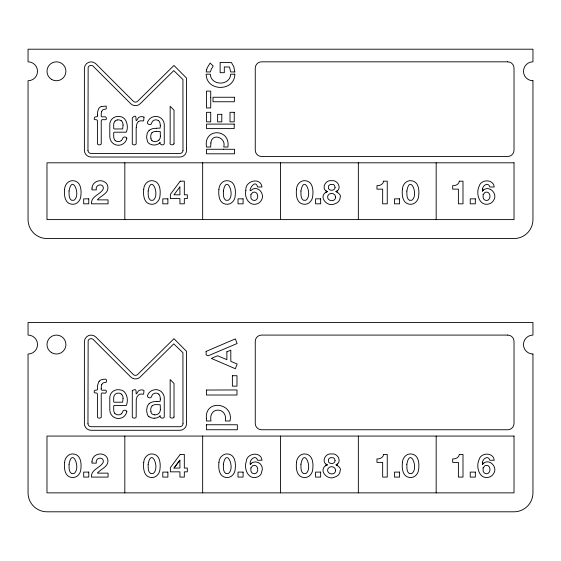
<?xml version="1.0" encoding="UTF-8"?>
<svg xmlns="http://www.w3.org/2000/svg" width="561" height="561" viewBox="0 0 561 561"><rect width="100%" height="100%" fill="white"/><g stroke="black" fill="none" stroke-linecap="round" stroke-linejoin="round"><path stroke-width="0.84" d="M136.169 127.522L136.169 143.798C135.979 145.264 132.438 145.236 132.291 143.756L132.291 117.908C139.142 111.218 133.315 126.548 138.329 117.845A4.684 4.684 0 0 1 140.495 116.751L141.056 116.667A4.747 4.747 0 0 1 144.03 117.221M160.376 409.418L160.229 404.804L156.217 404.586A6.122 6.122 0 0 0 152.199 405.834M160.376 136.155L160.229 131.547L156.217 131.33M182.984 150.425L182.928 79.473L173.777 70.609L140.138 103.806A6.718 6.718 0 0 1 130.685 103.673L92.831 65.91A3.149 3.149 0 0 0 89.487 65.861L88.982 66.212A2.98 2.98 0 0 0 88.147 67.439L87.965 150.474M182.984 423.681L182.928 352.729L173.777 343.865L140.138 377.062A6.718 6.718 0 0 1 130.685 376.936L93.077 339.356A3.156 3.156 0 0 0 89.48 339.11L88.982 339.468A2.98 2.98 0 0 0 88.147 340.695L87.965 423.73M482.733 188.938L482.537 191.14C488.168 183.826 498.785 193.755 493.357 200.656A7.489 7.489 0 0 1 489.921 203.615C479.711 207.507 475.419 193.84 479.094 186.357C480.994 178.875 493.596 178.98 494.22 186.995L489.851 186.995C488.042 180.894 481.233 186.49 482.474 191.077L483.561 189.976M482.733 462.201L482.537 464.396C488.168 457.082 498.785 467.011 493.357 473.912A7.489 7.489 0 0 1 489.921 476.878C479.711 480.763 475.419 467.096 479.094 459.613C480.994 452.131 493.596 452.243 494.22 460.258L489.851 460.258C488.042 454.158 481.233 459.754 482.474 464.333L483.561 463.232M250.241 464.333C249 459.754 255.809 454.158 257.618 460.258L261.987 460.258C261.04 451.121 246.658 452.86 246.23 461.619C243.551 468.968 248.523 480.581 257.681 476.878A7.489 7.489 0 0 0 261.124 473.912L262.38 469.255L261.959 466.57L260.627 464.206L258.263 462.502L255.416 461.871L252.506 462.46L250.304 464.396L251.321 463.232M126.709 138.125C126.688 136.582 122.733 136.512 122.74 138.357A4.944 4.944 0 0 1 121.274 140.559M126.709 411.381C126.688 409.839 122.733 409.768 122.74 411.62A4.944 4.944 0 0 1 121.274 413.815M101.674 111.604L102.347 110.335A2.721 2.721 0 0 1 103.161 109.683L104.241 109.332A5.322 5.322 0 0 1 105.054 109.269L106.246 108.841L106.183 106.078L101.317 106.541M101.779 384.565L102.347 383.591A2.721 2.721 0 0 1 103.161 382.939L104.241 382.588A5.322 5.322 0 0 1 105.054 382.525C107.2 383.093 107.053 378.156 104.746 379.201A13.408 13.408 0 0 0 103.778 379.25L101.562 379.706A5.372 5.372 0 0 0 99.185 381.263M173.994 468.056L179.857 460.188L179.948 468.056L173.994 468.056L179.948 460.188M335.934 191.624C342.533 189.022 337.827 179.52 331.656 180.719C325.359 179.436 320.661 189.134 327.358 191.624C317.337 195.494 326.705 207.829 334.798 203.811C337.785 203.04 340.282 200.354 340.169 197.163C342.287 194.232 332.932 190.088 337.736 192.332M337.378 464.094L335.934 464.817C342.568 462.306 337.792 452.748 331.656 453.975C325.359 452.692 320.661 462.39 327.358 464.887C317.337 468.751 326.705 481.093 334.798 477.067C337.785 476.296 340.282 473.61 340.169 470.42C342.287 467.488 332.932 463.344 337.736 465.595M159.983 142.508C159.247 144.079 162.809 146.169 164.254 143.925L164.254 125.58C164.843 119.928 159.254 115.061 153.742 116.695C151.456 117.172 149.359 118.651 148.293 120.748C145.145 123.785 151.07 126.513 151.722 122.964A4.102 4.102 0 0 1 152.725 121.169A4.558 4.558 0 0 1 153.328 120.643A4.039 4.039 0 0 1 155.215 119.893L155.474 119.872A4.874 4.874 0 0 1 156.743 119.949L157.361 120.124A3.759 3.759 0 0 1 158.433 120.748M159.983 415.764C159.247 417.342 162.809 419.432 164.254 417.181L164.254 398.843C164.843 393.184 159.254 388.317 153.742 389.951C151.456 390.428 149.359 391.915 148.293 394.011C145.145 397.041 151.07 399.769 151.722 396.22A4.102 4.102 0 0 1 152.725 394.425A4.558 4.558 0 0 1 153.328 393.899A4.039 4.039 0 0 1 155.215 393.156L155.748 393.121A4.769 4.769 0 0 1 157.059 393.282L157.361 393.387A3.759 3.759 0 0 1 158.433 394.004L158.672 394.215M115.18 121.078L115.412 120.867A4.067 4.067 0 0 1 116.723 120.117L117.319 119.956M138.623 121.569L138.89 121.393A3.611 3.611 0 0 1 140.033 120.924L140.615 120.846A4.088 4.088 0 0 1 141.113 120.797L141.674 120.797A3.738 3.738 0 0 1 142.894 121.043L143.637 120.804L144.002 117.263M335.934 191.56L337.378 190.831M325.548 192.353L327.358 191.56L325.906 190.908M325.548 465.616L327.358 464.887L325.906 464.164M156.421 128.217L160.088 128.125L160.376 125.776M156.421 401.473L160.088 401.381L160.376 399.032M154.471 414.831L153.342 414.614A3.857 3.857 0 0 1 151.758 413.604A3.373 3.373 0 0 1 151.414 413.162L150.832 411.774M115.159 140.355L115.391 140.573A4.067 4.067 0 0 0 116.842 141.379L117.459 141.526A5.372 5.372 0 0 0 118.574 141.582L119.395 141.484A4.271 4.271 0 0 0 121.267 140.552M114.844 413.261L115.391 413.829A4.067 4.067 0 0 0 116.842 414.642L117.459 414.782A5.372 5.372 0 0 0 118.574 414.845L119.395 414.74A4.271 4.271 0 0 0 121.267 413.815M150.832 138.518L151.414 139.906A3.373 3.373 0 0 0 151.954 140.538M123.069 125.04L122.677 128.939L114.241 128.981L113.701 128.518L113.68 124.893A5.715 5.715 0 0 1 115.103 121.008M123.069 398.296L122.677 402.195L114.241 402.237L113.701 401.774L113.68 398.149A6.031 6.031 0 0 1 114.297 395.47L114.402 395.344A4.733 4.733 0 0 1 115.18 394.334L115.412 394.131A4.067 4.067 0 0 1 116.723 393.373L117.635 393.163A5.322 5.322 0 0 1 120.082 393.408A4.208 4.208 0 0 1 121.4 394.208M436.178 162.802L436.178 219.603M436.178 436.065L436.178 492.867M358.339 162.802L358.339 219.603M358.339 436.065L358.339 492.867M280.5 162.802L280.5 219.603M280.5 436.065L280.5 492.867M202.661 162.802L202.661 219.603M202.661 436.065L202.661 492.867M124.823 162.802L124.823 219.603M124.823 436.065L124.823 492.867M101.232 388.303C99.97 392.623 107.838 387.686 106.204 392.335C105.924 394.663 101.113 391.396 101.232 394.039L101.232 416.052C102.404 418.464 97.439 418.871 97.411 416.956L97.411 393.78C97.039 391.851 92.803 394.474 94.472 390.631C95.405 389.446 98.603 391.122 97.411 388.086A19.228 19.228 0 0 1 97.614 385.232L98.659 382.048A5.463 5.463 0 0 1 99.199 381.277M97.411 115.054C98.624 118.098 94.802 115.861 94.465 117.579C92.937 121.022 97.053 118.708 97.411 120.524L97.411 143.693C97.439 145.615 102.404 145.201 101.232 142.796L101.232 120.783C101.282 117.838 107.887 121.996 106.204 117.501C105.454 115.377 100.117 118.785 101.232 115.047A11.515 11.515 0 0 1 101.625 111.59M154.471 414.831A5.771 5.771 0 0 0 158.791 413.429A5.379 5.379 0 0 0 160.32 409.418M151.042 411.704A6.206 6.206 0 0 1 152.108 405.792M154.205 418.218A8.499 8.499 0 0 1 148.917 416.613M160.144 415.925A7.707 7.707 0 0 1 154.212 418.148M149.135 403.541A11.451 11.451 0 0 1 156.414 401.606M149.233 403.689A6.837 6.837 0 0 0 147.206 406.823L146.68 409.825A15.827 15.827 0 0 0 146.694 411.276L147.466 414.712A4.972 4.972 0 0 0 148.946 416.578M158.812 394.11A6.942 6.942 0 0 1 160.236 399.018M114.767 413.31A5.898 5.898 0 0 1 113.715 409.663L113.687 405.989L114.178 405.47L126.274 405.463C128.792 400.344 126.94 389.846 119.332 389.776C114.332 388.906 109.304 393.149 109.802 398.303L109.802 409.839A8.618 8.618 0 0 0 126.905 411.416M121.478 394.124A5.554 5.554 0 0 1 123.013 398.296M101.296 388.296A11.164 11.164 0 0 1 101.709 384.544M182.984 423.681A3.142 3.142 0 0 1 179.969 426.711L91.029 426.718A3.142 3.142 0 0 1 87.965 423.73M115.068 140.432A5.792 5.792 0 0 1 113.722 136.407L113.687 132.733L114.178 132.214L126.274 132.2C128.792 127.088 126.94 116.59 119.332 116.52C114.332 115.65 109.304 119.886 109.802 125.047L109.802 136.575A8.618 8.618 0 0 0 126.905 138.16M160.046 142.564A6.928 6.928 0 0 1 155.467 144.864L154.85 144.955A11.346 11.346 0 0 1 153.931 144.976A8.499 8.499 0 0 1 148.917 143.357A4.881 4.881 0 0 1 147.585 141.681L146.694 138.02A15.827 15.827 0 0 1 146.68 136.568L147.094 133.862A6.963 6.963 0 0 1 149.226 130.425M149.135 130.285A11.451 11.451 0 0 1 156.414 128.35M158.602 120.601A6.837 6.837 0 0 1 160.222 125.762M160.32 136.162A5.379 5.379 0 0 1 158.973 140.089M101.324 106.548A5.259 5.259 0 0 0 99.038 108.182A5.463 5.463 0 0 0 98.659 108.792L97.733 111.351A18.906 18.906 0 0 0 97.432 115.054M136.393 127.494A7.616 7.616 0 0 1 138.469 121.421M151.954 140.538A3.857 3.857 0 0 0 153.342 141.358L154.471 141.575A5.764 5.764 0 0 0 158.924 140.054M152.059 132.684A6.122 6.122 0 0 1 156.21 131.407M151.042 138.448A6.206 6.206 0 0 1 152.003 132.669M117.326 119.97A5.294 5.294 0 0 1 119.781 120.061A4.208 4.208 0 0 1 121.155 120.748M121.253 120.65A5.505 5.505 0 0 1 123.006 125.033M87.965 150.474A3.142 3.142 0 0 0 91.029 153.455L179.969 153.455A3.142 3.142 0 0 0 182.984 150.418M132.291 390.772L132.291 417.019C132.438 418.492 135.979 418.527 136.169 417.054L136.253 399.446L137.157 396.585L138.89 394.649A3.611 3.611 0 0 1 140.033 394.187L140.615 394.103A4.088 4.088 0 0 1 141.113 394.053L141.477 394.046A3.857 3.857 0 0 1 142.894 394.299L143.637 394.067L144.002 390.519A4.397 4.397 0 0 0 142.073 389.923A5.912 5.912 0 0 0 141.056 389.923L140.769 389.958A4.719 4.719 0 0 0 138.329 391.101C133.385 399.474 139.38 385.61 132.291 390.772M186.561 421.542L186.561 423.611A6.711 6.711 0 0 1 179.843 430.287L91.12 430.287A6.711 6.711 0 0 1 84.388 423.646L84.388 341.537A6.711 6.711 0 0 1 95.756 336.958L133.287 374.489A3.142 3.142 0 0 0 137.697 374.453L173.959 338.711L186.561 351.382L186.561 421.542M186.561 148.286L186.561 150.348A6.711 6.711 0 0 1 179.843 157.031L91.12 157.031A6.711 6.711 0 0 1 84.388 150.383L84.388 68.281A6.711 6.711 0 0 1 95.756 63.702L133.287 101.232A3.142 3.142 0 0 0 137.697 101.19L173.959 65.455L186.561 78.119L186.561 148.286M206.118 351.396L206.118 354.917L208.187 355.786L237.107 343.521L235.368 338.879L206.118 351.396M206.406 424.74L206.406 429.754L237.352 429.754L237.352 424.761L206.406 424.74M206.406 418.632L206.406 420.988L211.006 420.988C208.089 406.248 227.864 406.788 225.382 420.988L230.024 420.988C234.014 402.489 204.492 398.78 206.406 418.632M206.406 390.042L206.406 395.014L236.98 395.014L236.98 389.958L206.406 390.042M226.875 351.824L226.875 359.657L217.591 355.765L211.336 358.416L235.368 368.731L237.149 364.005L230.809 361.354L230.809 350.169L226.875 351.824M232.38 375.709L232.38 386.143L236.98 386.143L236.98 375.709L232.38 375.709M532.95 354.019L532.95 492.867A18.934 18.934 0 0 1 514.016 511.8L46.984 511.8A18.934 18.934 0 0 1 28.05 492.867L28.05 354.019A9.467 9.467 0 0 0 37.524 344.552A9.467 9.467 0 0 0 28.057 335.078L28.05 322.463L532.95 322.463L532.95 335.085A9.467 9.467 0 0 0 523.483 344.552A9.467 9.467 0 0 0 532.95 354.019M532.95 80.756L532.95 219.603A18.934 18.934 0 0 1 514.016 238.537L46.984 238.537A18.934 18.934 0 0 1 28.05 219.603L28.05 80.756A9.467 9.467 0 0 0 37.524 71.289A9.467 9.467 0 0 0 28.057 61.822L28.05 49.2L532.95 49.2L532.95 61.822A9.467 9.467 0 0 0 523.483 71.289A9.467 9.467 0 0 0 532.95 80.756M174.022 143.784C173.594 145.685 168.693 144.983 170.151 142.361L170.151 106.324L174.022 110.194L174.022 143.784M174.022 417.04C173.594 418.948 168.693 418.247 170.151 415.624L170.151 379.58L174.022 383.451L174.022 417.04M210.747 97.256L210.712 107.957L206.504 107.957L206.504 91.099L210.712 91.099L210.747 97.256M69.038 190.992C69.164 194.106 68.547 198.264 71.485 200.27L73.968 200.27C81.387 195.228 72.103 173.573 69.038 190.992M69.038 464.256C69.164 467.362 68.547 471.521 71.485 473.526L73.968 473.526C81.387 468.491 72.103 446.837 69.038 464.256M148.153 190.992C148.279 194.106 147.662 198.264 150.593 200.27L153.083 200.27C160.502 195.228 151.218 173.573 148.153 190.992M148.153 464.256C148.279 467.362 147.662 471.521 150.593 473.526L153.083 473.526C160.502 468.491 151.218 446.837 148.153 464.256M223.362 190.992C223.481 194.106 222.871 198.264 225.803 200.27L228.292 200.27C235.711 195.228 226.427 173.573 223.362 190.992M223.362 464.256C223.481 467.362 222.871 471.521 225.803 473.526L228.292 473.526C235.711 468.491 226.427 446.837 223.362 464.256M300.927 190.992C301.054 194.106 300.437 198.264 303.375 200.27L305.857 200.27C313.276 195.228 303.992 173.573 300.927 190.992M300.927 464.256C301.054 467.362 300.437 471.521 303.375 473.526L305.857 473.526C313.276 468.491 303.992 446.837 300.927 464.256M406.851 190.992C406.977 194.106 406.36 198.264 409.292 200.27L411.781 200.27C419.2 195.228 409.916 173.573 406.851 190.992M406.851 464.256C406.977 467.362 406.36 471.521 409.292 473.526L411.781 473.526C419.2 468.491 409.916 446.837 406.851 464.256M92.018 188.005L91.934 189.877L96.338 189.877C94.816 183.861 104.584 182.907 103.21 189.141C100.209 194.688 90.896 196.196 91.422 203.825L108.056 203.825L108.056 199.877L97.341 199.877C100.903 195.523 109.346 193.293 107.768 186.238A6.613 6.613 0 0 0 105.594 182.598C100.875 178.51 92.284 181.427 92.018 188.005M92.018 461.261L91.934 463.134L96.338 463.134C94.816 457.124 104.584 456.17 103.21 462.397C100.209 467.944 90.896 469.452 91.422 477.088L108.056 477.088L108.056 473.14L97.341 473.14C100.903 468.779 109.346 466.549 107.768 459.494A6.613 6.613 0 0 0 105.594 455.855C100.875 451.766 92.284 454.69 92.018 461.261M210.88 143.02L210.677 147.003L206.504 147.003C203.173 127.705 230.648 128.28 227.906 147.003L223.699 147.003C226.7 137.641 211.813 132.298 210.88 143.02M64.592 189.366C64.01 194.702 64.557 202.837 71.072 204.106C76.373 205.403 80.847 200.628 80.896 195.523C81.513 190.186 80.882 182.101 74.375 180.866C69.108 179.569 64.676 184.296 64.592 189.366M64.592 462.622C64.01 467.958 64.557 476.1 71.072 477.362C76.373 478.659 80.847 473.891 80.896 468.779C81.513 463.442 80.882 455.364 74.375 454.122C69.108 452.825 64.676 457.559 64.592 462.622M143.707 189.366C143.125 194.702 143.665 202.837 150.187 204.106C155.488 205.403 159.962 200.628 160.011 195.523C160.628 190.186 159.99 182.101 153.49 180.866C148.223 179.569 143.784 184.296 143.707 189.366M143.707 462.622C143.125 467.958 143.665 476.1 150.187 477.362C155.488 478.659 159.962 473.891 160.011 468.779C160.628 463.442 159.99 455.364 153.49 454.122C148.223 452.825 143.784 457.559 143.707 462.622M218.916 189.366C218.334 194.702 218.874 202.837 225.396 204.106C230.697 205.403 235.164 200.628 235.22 195.523C235.837 190.186 235.199 182.101 228.699 180.866C223.432 179.569 218.993 184.296 218.916 189.366M218.916 462.622C218.334 467.958 218.874 476.1 225.396 477.362C230.697 478.659 235.164 473.891 235.22 468.779C235.837 463.442 235.199 455.364 228.699 454.122C223.432 452.825 218.993 457.559 218.916 462.622M296.481 189.366C295.899 194.702 296.446 202.837 302.961 204.106C308.262 205.403 312.736 200.628 312.786 195.523C313.403 190.186 312.772 182.101 306.264 180.866C300.998 179.569 296.566 184.296 296.481 189.366M296.481 462.622C295.899 467.958 296.446 476.1 302.961 477.362C308.262 478.659 312.736 473.891 312.786 468.779C313.403 463.442 312.772 455.364 306.264 454.122C300.998 452.825 296.566 457.559 296.481 462.622M402.405 189.366C401.823 194.702 402.37 202.837 408.885 204.106C414.186 205.403 418.66 200.628 418.709 195.523C419.326 190.186 418.695 182.101 412.188 180.866C406.921 179.569 402.489 184.296 402.405 189.366M402.405 462.622C401.823 467.958 402.37 476.1 408.885 477.362C414.186 478.659 418.66 473.891 418.709 468.779C419.326 463.442 418.695 455.364 412.188 454.122C406.921 452.825 402.489 457.559 402.405 462.622M245.865 190.46C243.979 197.542 249.652 207.058 257.681 203.615A7.489 7.489 0 0 0 261.124 200.656C265.234 194.976 259.301 186.028 252.506 189.197C245.781 196.027 254.722 176.701 257.618 186.995L261.987 186.995C260.549 176.659 244.729 180.761 245.865 190.46M250.886 194.688L250.9 197.823L251.616 199.183L252.766 200.137L254.315 200.494L255.788 200.137C258.411 198.51 258.418 194.134 255.858 192.451L254.315 192.079L252.716 192.416L250.886 194.688M250.886 467.944L250.9 471.086L251.616 472.439L252.766 473.4L254.315 473.75L255.788 473.4C258.411 471.766 258.418 467.39 255.858 465.707L254.315 465.335L252.716 465.679L250.886 467.944M483.119 194.688L483.14 197.823L483.848 199.183L484.999 200.137L486.555 200.494L488.028 200.137C490.644 198.51 490.651 194.134 488.091 192.451L486.555 192.079L484.949 192.416L483.119 194.688M483.119 467.944L483.14 471.086L483.848 472.439L484.999 473.4L486.555 473.75L488.028 473.4C490.644 471.766 490.651 467.39 488.091 465.707L486.555 465.335L484.949 465.679L483.119 467.944M234.814 74.199C234.729 91.801 206.273 91.78 206.168 74.199L210.333 74.199C210.845 86.029 230.136 86.036 230.648 74.199L234.814 74.199M206.595 69.718L206.203 71.948L210.41 71.948L211.301 69.115L213.229 66.093L210.151 63.049L207.381 67.488L206.595 69.718M335.576 197.002C335.646 203.005 325.562 201.006 327.968 195.424C329.637 192.114 335.597 193.068 335.576 197.002M335.576 470.258C335.646 476.261 325.562 474.262 327.968 468.68C329.637 465.371 335.597 466.324 335.576 470.258M335.057 187.325L334.812 188.601C333.55 190.887 329.756 190.817 328.458 188.601L328.473 185.964L330.352 184.394L333.388 184.506L334.426 185.312L335.057 187.325M335.057 460.581L334.812 461.864C333.55 464.143 329.756 464.073 328.458 461.864L328.473 459.221L330.352 457.65L333.388 457.762L334.426 458.575L335.057 460.581M383.598 181.175C383.247 184.324 379.839 185.88 376.964 185.67L376.964 189.134L382.658 189.134L382.658 203.825L387.251 203.825L387.251 181.175L383.598 181.175M383.598 454.431C383.247 457.58 379.839 459.136 376.964 458.926L376.964 462.39L382.658 462.39L382.658 477.088L387.251 477.088L387.251 454.431L383.598 454.431M459.333 181.175C458.989 184.324 455.574 185.88 452.699 185.67L452.699 189.134L458.393 189.134L458.393 203.825L462.993 203.825L462.993 181.175L459.333 181.175M459.333 454.431C458.989 457.58 455.574 459.136 452.699 458.926L452.699 462.39L458.393 462.39L458.393 477.088L462.993 477.088L462.993 454.431L459.333 454.431M180.207 181.175L170.369 194.379L170.369 198.587L179.948 198.587L179.948 203.825L184.324 203.825L184.324 198.587L187.332 198.587L187.332 194.8L184.324 194.8L184.324 181.175L180.207 181.175M179.857 186.932L173.994 194.8L179.948 194.8L179.857 186.932M180.207 454.431L170.369 467.636L170.369 471.843L179.948 471.843L179.948 477.088L184.324 477.088L184.324 471.843L187.332 471.843L187.332 468.056L184.324 468.056L184.324 454.431L180.207 454.431M223.664 149.261L206.504 149.261L206.504 153.805L234.554 153.805L234.554 149.296L223.664 149.261M507.705 61.822L261.566 61.822A6.311 6.311 0 0 0 255.255 68.133L255.255 150.18A6.311 6.311 0 0 0 261.566 156.491L507.705 156.491A6.311 6.311 0 0 0 514.016 150.18L514.016 68.133A6.311 6.311 0 0 0 507.705 61.822M234.814 71.948L230.648 71.948L229.519 66.99L224.302 66.955L224.302 72.699L220.136 72.699L220.136 62.446L231.398 62.488L233.811 66.71L234.814 71.948M234.365 97.256L213.005 97.256L213.005 101.758L234.365 101.758L234.365 97.256M210.712 112.312L206.546 112.312L206.546 121.849L210.712 121.849L210.712 112.312M234.218 112.312L230.01 112.312L230.01 121.849L234.218 121.849L234.218 112.312M221.784 114.339L217.619 114.339L217.619 121.849L221.784 121.849L221.784 114.339M234.218 124.1L206.546 124.1L206.546 128.609L234.218 128.609L234.218 124.1M514.016 162.802L46.984 162.802L46.984 219.603L514.016 219.603L514.016 162.802M88.764 198.846L83.687 198.846L83.687 203.825L88.764 203.825L88.764 198.846M167.879 198.846L162.795 198.846L162.795 203.825L167.879 203.825L167.879 198.846M243.088 198.846L238.004 198.846L238.004 203.825L243.088 203.825L243.088 198.846M320.654 198.846L315.577 198.846L315.577 203.825L320.654 203.825L320.654 198.846M399.586 198.846L394.502 198.846L394.502 203.825L399.586 203.825L399.586 198.846M475.321 198.846L470.237 198.846L470.237 203.825L475.321 203.825L475.321 198.846M507.705 335.085L261.566 335.085A6.311 6.311 0 0 0 255.255 341.397L255.255 423.443A6.311 6.311 0 0 0 261.566 429.754L507.705 429.754A6.311 6.311 0 0 0 514.016 423.443L514.016 341.397A6.311 6.311 0 0 0 507.705 335.085M514.016 436.065L46.984 436.065L46.984 492.867L514.016 492.867L514.016 436.065M88.764 472.103L83.687 472.103L83.687 477.088L88.764 477.088L88.764 472.103M167.879 472.103L162.795 472.103L162.795 477.088L167.879 477.088L167.879 472.103M243.088 472.103L238.004 472.103L238.004 477.088L243.088 477.088L243.088 472.103M320.654 472.103L315.577 472.103L315.577 477.088L320.654 477.088L320.654 472.103M399.586 472.103L394.502 472.103L394.502 477.088L399.586 477.088L399.586 472.103M475.321 472.103L470.237 472.103L470.237 477.088L475.321 477.088L475.321 472.103M51.43 79.318A9.467 9.467 0 0 0 65.91 71.633A9.467 9.467 0 0 0 52.012 62.93A9.467 9.467 0 0 0 51.43 79.318M51.43 352.574A9.467 9.467 0 0 0 65.91 344.889A9.467 9.467 0 0 0 52.012 336.186A9.467 9.467 0 0 0 51.43 352.574"/></g></svg>
